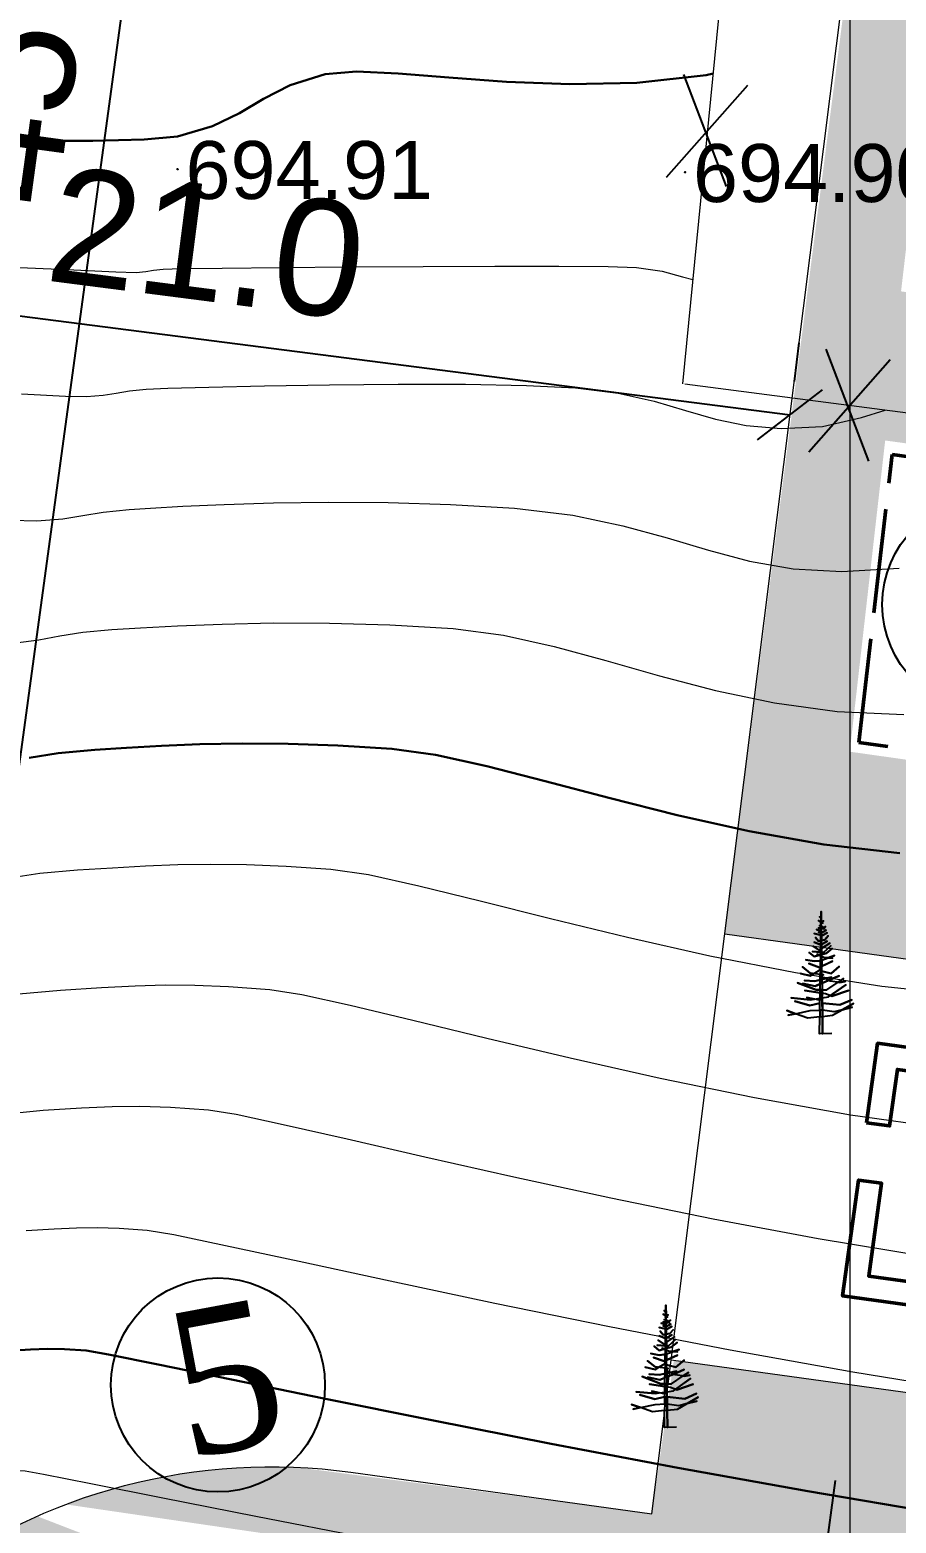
# Model space of a CAD drawing. Header units: feet. Extents: x 3381 to 683784, y 675186 to 4376258.
# Drawn here: x 683345.96 to 683360.91, y 4375801.12 to 4375826.88 of the extents above; entities that cross this region are included whole.
import ezdxf

# ---------------------------------------------------------------- set-up
doc = ezdxf.new("R2010")
doc.units = ezdxf.units.FT
doc.header["$MEASUREMENT"] = 0
doc.header["$PDMODE"] = 34
doc.header["$PDSIZE"] = 0.01
doc.linetypes.add('ACAD_ISO02W100', pattern=[15, 12, -3])
doc.linetypes.add('DUZ', pattern=[0])
doc.layers.get('0').update_dxf_attribs({"linetype": 'CONTINUOUS'})
doc.layers.get('Defpoints').update_dxf_attribs({"linetype": 'CONTINUOUS'})
for name, color, linetype in [('0_Point_Height', 2, 'CONTINUOUS'), ('0_Point_Point', 7, 'CONTINUOUS'), ('Aqaclar', 3, 'CONTINUOUS'), ('Layer8', 7, 'CONTINUOUS')]:
    doc.layers.add(name, color=color, linetype=linetype)
for name, color, linetype, lineweight in [('ANA HORIZONTAL', 24, 'CONTINUOUS', 30), ('das tikili', 5, 'CONTINUOUS', 0), ('HORIZANTAL', 24, 'CONTINUOUS', 13), ('km setka', 170, 'CONTINUOUS', 15)]:
    doc.layers.add(name, color=color, linetype=linetype, lineweight=lineweight)
doc.styles.get("Standard").update_dxf_attribs({"font": 'arial.ttf', "height": 2})
doc.styles.add('style5', font='ariall.ttf', dxfattribs={"height": 400})
doc.dimstyles.new('ISO-25', dxfattribs={"dimtxt": 2, "dimasz": 1, "dimexe": 1.25, "dimexo": 0.625, "dimtad": 1, "dimtxsty": 'Standard', "dimblk": 'OBLIQUE', "dimcen": 2.5, "dimadec": 0, "dimazin": 0, "dimtfac": 1, "dimtmove": 0, "dimatfit": 3, "dimldrblk": 'OBLIQUE', "dimfxl": 1, "dimarcsym": 0})

# ---------------------------------------------------------------- blocks, each defined once
blk = doc.blocks.new('_Oblique')
at = {"color": 0, "linetype": 'ByBlock', "lineweight": -2}
blk.add_line((-0.5, -0.5), (0.5, 0.5), dxfattribs=at)
blk = doc.blocks.new('*D133')
at = {"color": 0, "lineweight": -2, "transparency": 16777216}
for p, q in [((683383.27, 4375839.039), (683389.245, 4375836.679)), ((683356.082, 4375756.138), (683388.082, 4375837.138)), ((683351.27, 4375758.039), (683357.245, 4375755.679))]:
    blk.add_line(p, q, dxfattribs=at)
at = {"layer": 'Defpoints', "color": 0, "lineweight": 30, "transparency": 16777216}
for p in [(683382.689, 4375839.269), (683388.082, 4375837.138), (683350.689, 4375758.269)]:
    blk.add_point(p, dxfattribs=at)
at = {"color": 0, "lineweight": -2, "transparency": 16777216}
for p, rotation in [((683388.082, 4375837.138), 68.44292071496228), ((683356.082, 4375756.138), 248.4429207149623)]:
    blk.add_blockref('_Oblique', p, dxfattribs=dict(at, rotation=rotation))
at = {"color": 0, "lineweight": 18, "transparency": 16777216, "insert": (683370.383, 4375797.31), "char_height": 2, "attachment_point": 5, "rotation": 68.4429}
blk.add_mtext('87,09', dxfattribs=at)
blk = doc.blocks.new('*D108')
at = {"color": 0, "lineweight": -2, "transparency": 16777216}
for p, q in [((683359.855, 4375801.856), (683356.112, 4375773.867)), ((683363.793, 4375801.329), (683360.05, 4375773.34)), ((683356.278, 4375775.106), (683360.216, 4375774.579))]:
    blk.add_line(p, q, dxfattribs=at)
at = {"layer": 'Defpoints', "color": 0, "lineweight": 30, "transparency": 16777216}
for p in [(683359.938, 4375802.476), (683363.876, 4375801.949), (683360.216, 4375774.579)]:
    blk.add_point(p, dxfattribs=at)
at = {"color": 0, "lineweight": -2, "transparency": 16777216}
for p, rotation in [((683356.278, 4375775.106), 172.3837789304627), ((683360.216, 4375774.579), 352.3837789304627)]:
    blk.add_blockref('_Oblique', p, dxfattribs=dict(at, rotation=rotation))
at = {"color": 0, "lineweight": 18, "transparency": 16777216, "insert": (683358.465, 4375776.474), "char_height": 2, "attachment_point": 5, "rotation": 352.3838}
blk.add_mtext('{\\fArial|b0|i0|c238|p34;4.0}', dxfattribs=at)
blk = doc.blocks.new('*D116')
at = {"color": 0, "lineweight": -2, "transparency": 16777216}
for p, q in [((683349.634, 4375847.346), (683351.527, 4375847.087)), ((683350.288, 4375847.257), (683344.193, 4375802.621)), ((683343.539, 4375802.711), (683345.431, 4375802.452))]:
    blk.add_line(p, q, dxfattribs=at)
at = {"layer": 'Defpoints', "color": 0, "lineweight": 30, "transparency": 16777216}
for p in [(683349.015, 4375847.43, 374.953), (683342.919, 4375802.795), (683344.193, 4375802.621)]:
    blk.add_point(p, dxfattribs=at)
at = {"color": 0, "lineweight": -2, "transparency": 16777216}
for p, rotation in [((683350.288, 4375847.257), 82.22386250905055), ((683344.193, 4375802.621), 262.2238625090505)]:
    blk.add_blockref('_Oblique', p, dxfattribs=dict(at, rotation=rotation))
at = {"color": 0, "lineweight": 18, "transparency": 16777216, "insert": (683345.808, 4375826.616), "char_height": 2, "attachment_point": 5, "rotation": 82.2239}
blk.add_mtext('{\\fArial|b0|i0|c238|p34;45.0}', dxfattribs=at)
blk = doc.blocks.new('*D121')
at = {"color": 0, "lineweight": -2, "transparency": 16777216}
for p, q in [((683364.046, 4375804.022), (683359.819, 4375773.396)), ((683368.467, 4375803.411), (683364.24, 4375772.786)), ((683359.99, 4375774.635), (683364.411, 4375774.024))]:
    blk.add_line(p, q, dxfattribs=at)
at = {"layer": 'Defpoints', "color": 0, "lineweight": 30, "transparency": 16777216}
for p in [(683364.132, 4375804.641, 243.171), (683368.553, 4375804.031, 243.171), (683364.411, 4375774.024)]:
    blk.add_point(p, dxfattribs=at)
at = {"color": 0, "lineweight": -2, "transparency": 16777216}
for p, rotation in [((683359.99, 4375774.635), 172.1407467968113), ((683364.411, 4375774.024), 352.1407467968113)]:
    blk.add_blockref('_Oblique', p, dxfattribs=dict(at, rotation=rotation))
at = {"color": 0, "lineweight": 18, "transparency": 16777216, "insert": (683362.425, 4375775.96), "char_height": 2, "attachment_point": 5, "rotation": 352.1407}
blk.add_mtext('{\\fArial|b0|i0|c238|p34;4.50}', dxfattribs=at)
blk = doc.blocks.new('*D94')
at = {"color": 0, "lineweight": -2, "transparency": 16777216}
blk.add_arc((683359.508, 4375781.137), 7.21, 68.4429, 172.4341, dxfattribs=at)
at = {"layer": 'Defpoints', "color": 0, "lineweight": 30, "transparency": 16777216}
for p in [(683382.429, 4375839.155), (683262.889, 4375793.97), (683354.17, 4375785.983), (683359.543, 4375781.132), (683350.571, 4375758.514)]:
    blk.add_point(p, dxfattribs=at)
at = {"color": 0, "lineweight": -2, "transparency": 16777216}
for p, rotation in [((683362.157, 4375787.843), 338.4429207148453), ((683352.361, 4375782.086), 262.4341392844076)]:
    blk.add_blockref('_Oblique', p, dxfattribs=dict(at, rotation=rotation))
at = {"color": 0, "lineweight": 18, "transparency": 16777216, "insert": (683355.022, 4375788.773), "char_height": 2, "attachment_point": 5, "rotation": 30.4385}
blk.add_mtext('104°', dxfattribs=at)
blk = doc.blocks.new('*D81')
at = {"color": 0, "lineweight": -2, "transparency": 16777216}
for p, q in [((683338.615, 4375823.455), (683338.701, 4375824.118)), ((683338.541, 4375822.878), (683359.078, 4375820.237)), ((683359.152, 4375820.813), (683359.237, 4375821.476))]:
    blk.add_line(p, q, dxfattribs=at)
at = {"layer": 'Defpoints', "color": 0, "lineweight": 30, "transparency": 16777216}
for p in [(683338.536, 4375822.835), (683359.078, 4375820.237), (683359.072, 4375820.194)]:
    blk.add_point(p, dxfattribs=at)
at = {"color": 0, "lineweight": -2, "transparency": 16777216}
for p, rotation in [((683338.541, 4375822.878), 172.6706720708803), ((683359.078, 4375820.237), 352.6706720708803)]:
    blk.add_blockref('_Oblique', p, dxfattribs=dict(at, rotation=rotation))
at = {"color": 0, "lineweight": 20, "transparency": 16777216, "insert": (683349.019, 4375823.19), "char_height": 2, "attachment_point": 5, "rotation": 352.6707}
blk.add_mtext('{\\fArial|b0|i0|c238|p34;21.0}', dxfattribs=at)

msp = doc.modelspace()

# ---------------------------------------------------------------- hatches: boundary and pattern name
at = {"lineweight": 25}
h = msp.add_hatch(dxfattribs=at)
h.set_pattern_fill('GRASS', color=3)
h.set_pattern_definition([(90, (2464.0595, 925.1667), (-0.707106781, 0.707106781), [0.1875, -1.226713563]), (45, (2464.0595, 925.1667), (-0.70710678119, 0.70710678119), [0.1875, -0.8125]), (135, (2464.0595, 925.1667), (-0.70710678119, -0.70710678119), [0.1875, -0.8125])])
edge = h.paths.add_edge_path(flags=16)
edge.add_arc((683277.03, 4375801.661), 3.56, 0, 360)
edge = h.paths.add_edge_path()
edge.add_line((683279.822, 4375803.87), (683284.359, 4375803.262))
edge.add_line((683284.359, 4375803.262), (683284.746, 4375806.151))
edge.add_line((683284.746, 4375806.151), (683277.42, 4375807.14))
edge.add_line((683277.42, 4375807.14), (683279.561, 4375822.997))
edge.add_line((683279.561, 4375822.997), (683287.934, 4375821.866))
edge.add_line((683287.934, 4375821.866), (683288.661, 4375827.249))
edge.add_line((683288.661, 4375827.249), (683284.009, 4375827.92))
edge.add_line((683284.009, 4375827.92), (683284.823, 4375833.562))
edge.add_line((683284.823, 4375833.562), (683292.945, 4375832.408))
edge.add_line((683292.945, 4375832.408), (683296.691, 4375859.524))
edge.add_line((683296.691, 4375859.524), (683296.784, 4375860.213))
edge.add_line((683296.784, 4375860.213), (683296.514, 4375859.72))
edge.add_line((683296.514, 4375859.72), (683258.976, 4375786.391))
edge.add_line((683258.976, 4375786.391), (683350.571, 4375758.514))
edge.add_line((683350.571, 4375758.514), (683382.429, 4375839.155))
edge.add_line((683382.429, 4375839.155), (683375.318, 4375841.876))
edge.add_line((683375.318, 4375841.876), (683373.564, 4375837.292))
edge.add_line((683373.564, 4375837.292), (683365.2, 4375840.225))
edge.add_arc((683524.629, 4375775.341), 172.127, 157.85455, 159.31778)
edge.add_line((683363.595, 4375836.133), (683376.96, 4375834.336))
edge.add_line((683376.96, 4375834.336), (683376.218, 4375829.089))
edge.add_line((683376.218, 4375829.089), (683362.889, 4375830.896))
edge.add_arc((683363.189, 4375827.755), 3.155, 95.4615, 167.5925)
edge.add_line((683360.108, 4375828.433), (683360.108, 4375827.477))
edge.add_line((683360.108, 4375827.477), (683361.774, 4375827.871))
edge.add_line((683361.774, 4375827.871), (683367.366, 4375826.892))
edge.add_line((683367.366, 4375826.892), (683365.416, 4375813.709))
edge.add_line((683365.416, 4375813.709), (683365.197, 4375813.709))
edge.add_line((683365.197, 4375813.709), (683360.108, 4375814.426))
edge.add_line((683360.108, 4375814.426), (683360.719, 4375819.794))
edge.add_line((683360.719, 4375819.794), (683365.822, 4375819.095))
edge.add_line((683365.822, 4375819.095), (683366.173, 4375821.656))
edge.add_line((683366.173, 4375821.656), (683360.993, 4375822.366))
edge.add_line((683360.993, 4375822.366), (683361.589, 4375827.455))
edge.add_line((683361.589, 4375827.455), (683360.008, 4375827.246))
edge.add_line((683360.008, 4375827.246), (683357.952, 4375811.279))
edge.add_line((683357.952, 4375811.279), (683366.688, 4375810.071))
edge.add_line((683366.688, 4375810.071), (683365.857, 4375802.715))
edge.add_line((683365.857, 4375802.715), (683357.074, 4375803.93))
edge.add_line((683357.074, 4375803.93), (683356.695, 4375801.28))
edge.add_line((683356.695, 4375801.28), (683350.568, 4375802.083))
edge.add_arc((683350.131, 4375792.093), 10, 87.4993, 110.7786)
edge.add_line((683346.584, 4375801.442), (683356.333, 4375800.016))
edge.add_line((683356.333, 4375800.016), (683355.706, 4375796.522))
edge.add_line((683355.706, 4375796.522), (683352.395, 4375797.048))
edge.add_line((683352.395, 4375797.048), (683352.789, 4375800.122))
edge.add_line((683352.789, 4375800.122), (683350.258, 4375800.457))
edge.add_line((683350.258, 4375800.457), (683349.853, 4375797.395))
edge.add_line((683349.853, 4375797.395), (683346.529, 4375797.835))
edge.add_line((683346.529, 4375797.835), (683346.881, 4375800.932))
edge.add_line((683346.881, 4375800.932), (683346.087, 4375801.239))
edge.add_arc((683350.3, 4375791.88), 10.263, 114.2395, 179.0096)
edge.add_line((683340.039, 4375792.058), (683339.689, 4375789.422))
edge.add_line((683339.689, 4375789.422), (683336.703, 4375789.749))
edge.add_line((683336.703, 4375789.749), (683335.822, 4375784.886))
edge.add_line((683335.822, 4375784.886), (683327.113, 4375786.099))
edge.add_line((683327.113, 4375786.099), (683327.8, 4375791))
edge.add_line((683327.8, 4375791), (683320.874, 4375791.919))
edge.add_line((683320.874, 4375791.919), (683321.309, 4375795.193))
edge.add_arc((683318.335, 4375795.588), 3, 352.4412, 442.1402)
edge.add_line((683318.745, 4375798.559), (683306.859, 4375800.2))
edge.add_line((683306.859, 4375800.2), (683305.588, 4375790.783))
edge.add_line((683305.588, 4375790.783), (683298.285, 4375791.761))
edge.add_line((683298.285, 4375791.761), (683299.539, 4375801.211))
edge.add_line((683299.539, 4375801.211), (683296.523, 4375801.633))
edge.add_line((683296.523, 4375801.633), (683295.262, 4375792.128))
edge.add_line((683295.262, 4375792.128), (683293.832, 4375792.402))
edge.add_line((683293.832, 4375792.402), (683283.111, 4375793.946))
edge.add_line((683283.111, 4375793.946), (683284.16, 4375801.775))
edge.add_line((683284.16, 4375801.775), (683280.54, 4375802.26))
edge.add_arc((683277.03, 4375801.661), 3.56, 9.688, 38.3434)

# ---------------------------------------------------------------- linework, layer by layer
at = {"color": 1, "lineweight": 25}
for p, q in [((683356.948, 4375824.336), (683358.351, 4375825.925)), ((683357.24, 4375826.105, 697.5), (683357.977, 4375824.173)), ((683359.696, 4375821.37, 697.5), (683360.432, 4375819.437)), ((683359.404, 4375819.6), (683360.807, 4375821.189))]:
    msp.add_line(p, q, dxfattribs=at)
at = {"color": 7, "lineweight": 18}
for points in [[(683356.695, 4375801.28), (683360.108, 4375828.433, -0.312203), (683362.659, 4375830.841), (683362.889, 4375830.896)], [(683320.874, 4375791.919), (683339.689, 4375789.422), (683340.218, 4375793.408, -0.415845), (683351.502, 4375801.999), (683356.695, 4375801.28)]]:
    msp.add_lwpolyline(points, format="xyb", dxfattribs=at)
at = {"color": 7, "linetype": 'ACAD_ISO02W100', "lineweight": 50, "ltscale": 0.15, "elevation": 243.171}
msp.add_lwpolyline([(683360.267, 4375814.585), (683360.842, 4375819.553), (683365.797, 4375818.876), (683365.222, 4375813.908), (683360.267, 4375814.585)], dxfattribs=at)
at = {"color": 7, "lineweight": 18, "elevation": 243.171}
msp.add_lwpolyline([(683357.029, 4375803.937), (683365.857, 4375802.715), (683366.688, 4375810.071), (683357.952, 4375811.279)], dxfattribs=at)
at = {"color": 7, "lineweight": 50, "elevation": 243.171, "flags": 128}
msp.add_lwpolyline([(683360.398, 4375808.026), (683360.794, 4375807.971), (683360.929, 4375808.947), (683364.49, 4375808.455), (683363.996, 4375804.889), (683360.435, 4375805.381), (683360.657, 4375806.981), (683360.261, 4375807.036), (683359.984, 4375805.04), (683364.343, 4375804.437), (683364.946, 4375808.795), (683360.588, 4375809.398), (683360.398, 4375808.026)], dxfattribs=at)
at = {"color": 7, "linetype": 'DUZ', "lineweight": 25}
for centre in [(683362.515, 4375816.965, -1131.832), (683349.208, 4375803.503, 2350.8)]:
    msp.add_circle(centre, 1.846, dxfattribs=at)
at = {"linetype": 'Continuous'}
msp.add_open_spline([(683310.661, 4375992.239), (683312.482, 4375988.769), (683318.788, 4375976.751), (683328.685, 4375958.769), (683342.68, 4375939.505), (683353.451, 4375919.307), (683364.414, 4375901.421), (683373.542, 4375884.018), (683386.957, 4375865.497), (683403.556, 4375851.208), (683415.091, 4375836.371), (683423.022, 4375825.888), (683434.34, 4375813.97), (683442.589, 4375803.278), (683447.033, 4375797.518)], degree=3, knots=[0, 0, 0, 0, 11.75951, 40.72321, 61.46233, 83.054979, 109.290717, 124.392744, 141.962718, 177.533008, 189.558821, 198.276488, 216.955448, 238.768866, 238.768866, 238.768866, 238.768866], dxfattribs=at)
at = {"layer": '0_Point_Point'}
for p in [(683348.511, 4375824.473, 694.915), (683357.267, 4375824.421, 694.896)]:
    msp.add_point(p, dxfattribs=at)
at = {"layer": 'ANA HORIZONTAL', "color": 32, "lineweight": 30}
for points, elevation in [([(683345.938, 4375824.965), (683347.049, 4375824.96), (683347.936, 4375824.983), (683348.512, 4375825.039), (683349.116, 4375825.214), (683349.578, 4375825.441), (683349.992, 4375825.688), (683350.454, 4375825.922), (683351.058, 4375826.11), (683351.599, 4375826.157), (683352.319, 4375826.126), (683353.192, 4375826.055), (683354.188, 4375825.98), (683355.279, 4375825.938), (683356.436, 4375825.965), (683357.632, 4375826.097), (683357.749, 4375826.124)], 695), ([(683345.95, 4375814.322), (683346.45, 4375814.4), (683347.082, 4375814.46), (683347.629, 4375814.494), (683348.233, 4375814.527), (683348.896, 4375814.553), (683349.623, 4375814.566), (683350.416, 4375814.561), (683351.277, 4375814.533), (683352.21, 4375814.476), (683352.962, 4375814.37), (683353.848, 4375814.176), (683354.85, 4375813.92), (683355.95, 4375813.63), (683357.131, 4375813.333), (683358.373, 4375813.056), (683359.659, 4375812.827), (683360.971, 4375812.674)], 692.5), ([(683345.602, 4375804.094), (683345.976, 4375804.117), (683346.268, 4375804.127), (683346.561, 4375804.122), (683346.934, 4375804.098), (683347.319, 4375804.03), (683348.177, 4375803.856), (683349.439, 4375803.597), (683351.035, 4375803.269), (683352.897, 4375802.894), (683354.956, 4375802.49), (683357.141, 4375802.075), (683359.386, 4375801.668), (683361.619, 4375801.289)], 690)]:
    msp.add_lwpolyline(points, dxfattribs=dict(at, elevation=elevation))
at = {"layer": 'Aqaclar', "color": 3}
for points in [[(683359.799, 4375809.567), (683359.587, 4375809.56), (683359.591, 4375809.854), (683359.383, 4375809.831), (683359.173, 4375809.906), (683359.023, 4375809.96), (683359.173, 4375809.906), (683359.048, 4375809.879), (683359.173, 4375809.906), (683359.427, 4375809.96), (683359.592, 4375809.967), (683359.591, 4375809.854), (683359.636, 4375809.859), (683359.64, 4375809.562), (683359.636, 4375809.859), (683359.812, 4375809.879), (683359.979, 4375809.973), (683360.147, 4375810.017), (683359.979, 4375809.973), (683360.172, 4375810.082), (683359.979, 4375809.973), (683359.838, 4375809.936), (683359.635, 4375809.966), (683359.636, 4375809.859), (683359.635, 4375809.966), (683359.616, 4375809.968), (683359.592, 4375809.967), (683359.594, 4375810.09), (683359.591, 4375810.09), (683359.421, 4375810.049), (683359.162, 4375810.122), (683359.421, 4375810.049), (683359.591, 4375810.09), (683359.594, 4375810.09), (683359.594, 4375810.136), (683359.585, 4375810.138), (683359.37, 4375810.187), (683359.5, 4375810.158), (683359.427, 4375810.146), (683359.099, 4375810.179), (683359.427, 4375810.146), (683359.5, 4375810.158), (683359.595, 4375810.172), (683359.594, 4375810.136), (683359.595, 4375810.172), (683359.632, 4375810.178), (683359.635, 4375809.966), (683359.633, 4375810.09), (683359.635, 4375810.09), (683359.939, 4375810.057), (683360.141, 4375810.146), (683359.939, 4375810.057), (683359.633, 4375810.09), (683359.632, 4375810.178), (683359.743, 4375810.195), (683360.04, 4375810.405), (683359.777, 4375810.22), (683359.8, 4375810.211), (683360.084, 4375810.308), (683359.8, 4375810.211), (683359.692, 4375810.252), (683359.631, 4375810.261), (683359.632, 4375810.178), (683359.631, 4375810.261), (683359.596, 4375810.267), (683359.595, 4375810.172), (683359.596, 4375810.267), (683359.332, 4375810.308), (683359.596, 4375810.267), (683359.596, 4375810.316), (683359.528, 4375810.316), (683359.206, 4375810.438), (683359.528, 4375810.316), (683359.596, 4375810.316), (683359.598, 4375810.419), (683359.509, 4375810.381), (683359.301, 4375810.43), (683359.509, 4375810.381), (683359.629, 4375810.432), (683359.63, 4375810.316), (683359.596, 4375810.316), (683359.63, 4375810.316), (683359.631, 4375810.261), (683359.63, 4375810.316), (683359.711, 4375810.316), (683359.91, 4375810.449), (683360.002, 4375810.511), (683359.91, 4375810.449), (683359.932, 4375810.446), (683360.027, 4375810.462), (683359.932, 4375810.446), (683359.774, 4375810.47), (683359.747, 4375810.483), (683359.629, 4375810.432), (683359.747, 4375810.483), (683359.926, 4375810.559), (683359.747, 4375810.483), (683359.686, 4375810.511), (683359.793, 4375810.535), (683359.686, 4375810.511), (683359.616, 4375810.543), (683359.627, 4375810.538), (683359.628, 4375810.498), (683359.686, 4375810.511), (683359.628, 4375810.498), (683359.629, 4375810.432), (683359.628, 4375810.498), (683359.599, 4375810.492), (683359.598, 4375810.419), (683359.599, 4375810.492), (683359.503, 4375810.47), (683359.326, 4375810.478), (683359.503, 4375810.47), (683359.599, 4375810.492), (683359.6, 4375810.583), (683359.654, 4375810.576), (683359.627, 4375810.579), (683359.627, 4375810.538), (683359.627, 4375810.579), (683359.6, 4375810.583), (683359.427, 4375810.608), (683359.294, 4375810.713), (683359.427, 4375810.608), (683359.491, 4375810.599), (683359.427, 4375810.559), (683359.256, 4375810.6), (683359.427, 4375810.559), (683359.491, 4375810.599), (683359.601, 4375810.667), (683359.6, 4375810.583), (683359.627, 4375810.579), (683359.626, 4375810.643), (683359.787, 4375810.6), (683359.926, 4375810.721), (683359.787, 4375810.6), (683359.626, 4375810.643), (683359.625, 4375810.724), (683359.812, 4375810.81), (683359.585, 4375810.705), (683359.402, 4375810.77), (683359.585, 4375810.705), (683359.601, 4375810.713), (683359.601, 4375810.667), (683359.603, 4375810.825), (683359.585, 4375810.818), (683359.496, 4375810.81), (683359.351, 4375810.835), (683359.496, 4375810.81), (683359.585, 4375810.818), (683359.603, 4375810.825), (683359.624, 4375810.832), (683359.625, 4375810.724), (683359.624, 4375810.832), (683359.844, 4375810.908), (683359.738, 4375810.871), (683359.812, 4375810.867), (683359.661, 4375810.875), (683359.547, 4375810.932), (683359.604, 4375810.904), (683359.603, 4375810.825), (683359.624, 4375810.832), (683359.623, 4375810.926), (683359.496, 4375810.891), (683359.408, 4375810.964), (683359.496, 4375810.891), (683359.604, 4375810.921), (683359.604, 4375810.904), (683359.604, 4375810.921), (683359.705, 4375810.948), (683359.806, 4375811.029), (683359.705, 4375810.948), (683359.623, 4375810.926), (683359.622, 4375810.967), (683359.654, 4375810.964), (683359.781, 4375811.078), (683359.654, 4375810.964), (683359.622, 4375810.967), (683359.605, 4375810.969), (683359.604, 4375810.921), (683359.605, 4375810.969), (683359.465, 4375810.98), (683359.605, 4375810.969), (683359.605, 4375810.984), (683359.478, 4375811.07), (683359.605, 4375810.984), (683359.606, 4375811.096), (683359.61, 4375811.094), (683359.496, 4375811.142), (683359.61, 4375811.094), (683359.718, 4375811.159), (683359.62, 4375811.1), (683359.622, 4375810.967), (683359.621, 4375811.034), (683359.762, 4375811.126), (683359.621, 4375811.034), (683359.62, 4375811.17), (683359.68, 4375811.183), (683359.737, 4375811.248), (683359.68, 4375811.183), (683359.62, 4375811.17), (683359.607, 4375811.167), (683359.606, 4375811.096), (683359.607, 4375811.167), (683359.566, 4375811.159), (683359.515, 4375811.223), (683359.566, 4375811.159), (683359.607, 4375811.167), (683359.608, 4375811.261), (683359.496, 4375811.288), (683359.629, 4375811.256), (683359.718, 4375811.304), (683359.629, 4375811.256), (683359.618, 4375811.258), (683359.62, 4375811.17), (683359.618, 4375811.258), (683359.618, 4375811.303), (683359.699, 4375811.345), (683359.618, 4375811.303), (683359.617, 4375811.375), (683359.648, 4375811.369), (683359.617, 4375811.375), (683359.566, 4375811.385), (683359.61, 4375811.377), (683359.608, 4375811.261), (683359.609, 4375811.305), (683359.566, 4375811.312), (683359.609, 4375811.305), (683359.609, 4375811.335), (683359.534, 4375811.361), (683359.609, 4375811.335), (683359.61, 4375811.377), (683359.61, 4375811.416), (683359.585, 4375811.426), (683359.616, 4375811.414), (683359.648, 4375811.402), (683359.673, 4375811.369), (683359.66, 4375811.386), (683359.692, 4375811.41), (683359.648, 4375811.377), (683359.66, 4375811.386), (683359.648, 4375811.402), (683359.616, 4375811.414), (683359.617, 4375811.375), (683359.617, 4375811.414), (683359.616, 4375811.476), (683359.654, 4375811.507), (683359.621, 4375811.48), (683359.642, 4375811.466), (683359.621, 4375811.48), (683359.611, 4375811.486), (683359.566, 4375811.515), (683359.611, 4375811.486), (683359.612, 4375811.546), (683359.585, 4375811.58), (683359.612, 4375811.546), (683359.613, 4375811.668), (683359.616, 4375811.483), (683359.616, 4375811.476), (683359.616, 4375811.483), (683359.611, 4375811.486), (683359.611, 4375811.472), (683359.616, 4375811.476), (683359.604, 4375811.466), (683359.611, 4375811.472), (683359.61, 4375811.416)], [(683357.121, 4375802.775), (683356.909, 4375802.768), (683356.913, 4375803.062), (683356.705, 4375803.039), (683356.496, 4375803.114), (683356.345, 4375803.168), (683356.496, 4375803.114), (683356.371, 4375803.087), (683356.496, 4375803.114), (683356.75, 4375803.168), (683356.915, 4375803.175), (683356.913, 4375803.062), (683356.958, 4375803.067), (683356.962, 4375802.77), (683356.958, 4375803.067), (683357.135, 4375803.087), (683357.301, 4375803.181), (683357.47, 4375803.225), (683357.301, 4375803.181), (683357.495, 4375803.29), (683357.301, 4375803.181), (683357.16, 4375803.144), (683356.957, 4375803.174), (683356.958, 4375803.067), (683356.957, 4375803.174), (683356.939, 4375803.176), (683356.915, 4375803.175), (683356.916, 4375803.298), (683356.914, 4375803.298), (683356.743, 4375803.257), (683356.484, 4375803.33), (683356.743, 4375803.257), (683356.914, 4375803.298), (683356.916, 4375803.298), (683356.917, 4375803.344), (683356.907, 4375803.347), (683356.693, 4375803.395), (683356.822, 4375803.366), (683356.75, 4375803.355), (683356.421, 4375803.387), (683356.75, 4375803.355), (683356.822, 4375803.366), (683356.917, 4375803.38), (683356.917, 4375803.344), (683356.917, 4375803.38), (683356.954, 4375803.386), (683356.957, 4375803.174), (683356.956, 4375803.298), (683356.958, 4375803.298), (683357.261, 4375803.266), (683357.463, 4375803.355), (683357.261, 4375803.266), (683356.956, 4375803.298), (683356.954, 4375803.386), (683357.065, 4375803.403), (683357.362, 4375803.614), (683357.1, 4375803.428), (683357.122, 4375803.419), (683357.406, 4375803.517), (683357.122, 4375803.419), (683357.015, 4375803.46), (683356.953, 4375803.47), (683356.954, 4375803.386), (683356.953, 4375803.47), (683356.918, 4375803.475), (683356.917, 4375803.38), (683356.918, 4375803.475), (683356.655, 4375803.517), (683356.918, 4375803.475), (683356.919, 4375803.525), (683356.851, 4375803.525), (683356.528, 4375803.646), (683356.851, 4375803.525), (683356.919, 4375803.525), (683356.92, 4375803.627), (683356.832, 4375803.589), (683356.623, 4375803.638), (683356.832, 4375803.589), (683356.951, 4375803.641), (683356.953, 4375803.525), (683356.919, 4375803.525), (683356.953, 4375803.525), (683356.953, 4375803.47), (683356.953, 4375803.525), (683357.034, 4375803.525), (683357.233, 4375803.658), (683357.324, 4375803.719), (683357.233, 4375803.658), (683357.255, 4375803.654), (683357.35, 4375803.67), (683357.255, 4375803.654), (683357.097, 4375803.679), (683357.07, 4375803.691), (683356.951, 4375803.641), (683357.07, 4375803.691), (683357.249, 4375803.768), (683357.07, 4375803.691), (683357.008, 4375803.719), (683357.116, 4375803.743), (683357.008, 4375803.719), (683356.939, 4375803.751), (683356.95, 4375803.746), (683356.95, 4375803.706), (683357.008, 4375803.719), (683356.95, 4375803.706), (683356.951, 4375803.641), (683356.95, 4375803.706), (683356.921, 4375803.7), (683356.92, 4375803.627), (683356.921, 4375803.7), (683356.825, 4375803.679), (683356.648, 4375803.687), (683356.825, 4375803.679), (683356.921, 4375803.7), (683356.922, 4375803.792), (683356.977, 4375803.784), (683356.95, 4375803.788), (683356.95, 4375803.746), (683356.95, 4375803.788), (683356.922, 4375803.792), (683356.75, 4375803.816), (683356.617, 4375803.921), (683356.75, 4375803.816), (683356.813, 4375803.807), (683356.75, 4375803.768), (683356.579, 4375803.808), (683356.75, 4375803.768), (683356.813, 4375803.807), (683356.923, 4375803.875), (683356.922, 4375803.792), (683356.949, 4375803.788), (683356.949, 4375803.851), (683357.11, 4375803.808), (683357.249, 4375803.93), (683357.11, 4375803.808), (683356.949, 4375803.851), (683356.948, 4375803.932), (683357.135, 4375804.019), (683356.907, 4375803.913), (683356.724, 4375803.978), (683356.907, 4375803.913), (683356.924, 4375803.921), (683356.923, 4375803.875), (683356.925, 4375804.033), (683356.907, 4375804.027), (683356.819, 4375804.019), (683356.674, 4375804.043), (683356.819, 4375804.019), (683356.907, 4375804.027), (683356.925, 4375804.033), (683356.946, 4375804.04), (683356.948, 4375803.932), (683356.946, 4375804.04), (683357.166, 4375804.116), (683357.06, 4375804.079), (683357.135, 4375804.075), (683356.983, 4375804.083), (683356.87, 4375804.14), (683356.926, 4375804.112), (683356.925, 4375804.033), (683356.946, 4375804.04), (683356.945, 4375804.134), (683356.819, 4375804.1), (683356.731, 4375804.173), (683356.819, 4375804.1), (683356.927, 4375804.129), (683356.926, 4375804.112), (683356.927, 4375804.129), (683357.027, 4375804.156), (683357.129, 4375804.237), (683357.027, 4375804.156), (683356.945, 4375804.134), (683356.945, 4375804.175), (683356.977, 4375804.173), (683357.103, 4375804.286), (683356.977, 4375804.173), (683356.945, 4375804.175), (683356.927, 4375804.177), (683356.927, 4375804.129), (683356.927, 4375804.177), (683356.787, 4375804.189), (683356.927, 4375804.177), (683356.927, 4375804.192), (683356.8, 4375804.278), (683356.927, 4375804.192), (683356.929, 4375804.304), (683356.933, 4375804.302), (683356.819, 4375804.351), (683356.933, 4375804.302), (683357.04, 4375804.367), (683356.943, 4375804.308), (683356.945, 4375804.175), (683356.944, 4375804.242), (683357.084, 4375804.335), (683356.944, 4375804.242), (683356.942, 4375804.378), (683357.002, 4375804.391), (683357.059, 4375804.456), (683357.002, 4375804.391), (683356.942, 4375804.378), (683356.93, 4375804.376), (683356.929, 4375804.304), (683356.93, 4375804.376), (683356.888, 4375804.367), (683356.838, 4375804.432), (683356.888, 4375804.367), (683356.93, 4375804.376), (683356.931, 4375804.469), (683356.819, 4375804.496), (683356.952, 4375804.464), (683357.04, 4375804.513), (683356.952, 4375804.464), (683356.941, 4375804.467), (683356.942, 4375804.378), (683356.941, 4375804.467), (683356.94, 4375804.511), (683357.021, 4375804.553), (683356.94, 4375804.511), (683356.94, 4375804.584), (683356.971, 4375804.577), (683356.94, 4375804.584), (683356.888, 4375804.594), (683356.932, 4375804.585), (683356.931, 4375804.469), (683356.931, 4375804.513), (683356.888, 4375804.521), (683356.931, 4375804.513), (683356.932, 4375804.543), (683356.857, 4375804.569), (683356.932, 4375804.543), (683356.932, 4375804.585), (683356.933, 4375804.624), (683356.907, 4375804.634), (683356.939, 4375804.622), (683356.971, 4375804.61), (683356.996, 4375804.577), (683356.983, 4375804.594), (683357.015, 4375804.618), (683356.971, 4375804.586), (683356.983, 4375804.594), (683356.971, 4375804.61), (683356.939, 4375804.622), (683356.94, 4375804.584), (683356.939, 4375804.622), (683356.938, 4375804.684), (683356.977, 4375804.715), (683356.943, 4375804.688), (683356.964, 4375804.675), (683356.943, 4375804.688), (683356.934, 4375804.694), (683356.888, 4375804.723), (683356.934, 4375804.694), (683356.934, 4375804.754), (683356.907, 4375804.788), (683356.934, 4375804.754), (683356.936, 4375804.877), (683356.938, 4375804.691), (683356.938, 4375804.684), (683356.938, 4375804.691), (683356.934, 4375804.694), (683356.933, 4375804.68), (683356.938, 4375804.684), (683356.926, 4375804.675), (683356.933, 4375804.68), (683356.933, 4375804.624)]]:
    msp.add_lwpolyline(points, dxfattribs=at)
at = {"layer": 'das tikili', "color": 32, "lineweight": 9}
msp.add_line((683358.63, 4375835.131), (683357.225, 4375820.772), dxfattribs=at)
msp.add_lwpolyline([(683375.217, 4375818.433), (683357.265, 4375820.767)], dxfattribs=at)
at = {"layer": 'HORIZANTAL', "color": 32, "linetype": 'Continuous', "lineweight": 13}
for points, elevation in [([(683345.377, 4375822.795), (683346.599, 4375822.742), (683347.447, 4375822.705), (683347.798, 4375822.694), (683347.965, 4375822.71), (683348.098, 4375822.733), (683348.265, 4375822.752), (683348.573, 4375822.759), (683349.283, 4375822.768), (683350.288, 4375822.779), (683351.479, 4375822.789), (683352.749, 4375822.798), (683353.987, 4375822.802), (683355.086, 4375822.801), (683355.937, 4375822.794), (683356.431, 4375822.777), (683356.872, 4375822.713), (683357.224, 4375822.619), (683357.401, 4375822.569)], 694.5), ([(683345.82, 4375820.597), (683346.575, 4375820.56), (683346.939, 4375820.55), (683347.229, 4375820.575), (683347.454, 4375820.611), (683347.679, 4375820.649), (683347.969, 4375820.679), (683348.342, 4375820.695), (683349.053, 4375820.716), (683350.013, 4375820.737), (683351.131, 4375820.756), (683352.317, 4375820.766), (683353.481, 4375820.763), (683354.53, 4375820.744), (683355.376, 4375820.702), (683356.115, 4375820.608), (683356.732, 4375820.47), (683357.275, 4375820.312), (683357.79, 4375820.164), (683358.323, 4375820.05), (683358.923, 4375820), (683359.636, 4375820.038), (683360.31, 4375820.188), (683360.721, 4375820.318)], 694), ([(683345.642, 4375818.418), (683346.08, 4375818.406), (683346.529, 4375818.444), (683346.877, 4375818.501), (683347.225, 4375818.56), (683347.674, 4375818.606), (683348.043, 4375818.629), (683348.599, 4375818.66), (683349.315, 4375818.691), (683350.163, 4375818.717), (683351.116, 4375818.73), (683352.144, 4375818.724), (683353.222, 4375818.691), (683354.321, 4375818.626), (683355.331, 4375818.504), (683356.194, 4375818.324), (683356.958, 4375818.113), (683357.669, 4375817.9), (683358.377, 4375817.714), (683359.13, 4375817.581), (683359.974, 4375817.532), (683360.958, 4375817.593)], 693.5), ([(683345.722, 4375816.301), (683346.118, 4375816.358), (683346.48, 4375816.423), (683346.876, 4375816.485), (683347.378, 4375816.533), (683347.87, 4375816.564), (683348.511, 4375816.598), (683349.28, 4375816.628), (683350.16, 4375816.646), (683351.13, 4375816.644), (683352.172, 4375816.615), (683353.265, 4375816.551), (683354.132, 4375816.436), (683355.007, 4375816.242), (683355.901, 4375815.999), (683356.825, 4375815.735), (683357.791, 4375815.481), (683358.808, 4375815.266), (683359.888, 4375815.119), (683361.042, 4375815.069)], 693), ([(683345.609, 4375812.253), (683346.136, 4375812.328), (683346.786, 4375812.387), (683347.387, 4375812.425), (683347.955, 4375812.456), (683348.513, 4375812.478), (683349.086, 4375812.486), (683349.701, 4375812.478), (683350.383, 4375812.45), (683351.155, 4375812.4), (683351.803, 4375812.305), (683352.673, 4375812.114), (683353.73, 4375811.854), (683354.943, 4375811.55), (683356.276, 4375811.225), (683357.696, 4375810.905), (683359.169, 4375810.616), (683360.662, 4375810.381), (683362.142, 4375810.226)], 692), ([(683345.77, 4375810.248), (683346.49, 4375810.314), (683347.201, 4375810.358), (683347.781, 4375810.389), (683348.296, 4375810.403), (683348.81, 4375810.398), (683349.39, 4375810.373), (683350.1, 4375810.325), (683350.654, 4375810.238), (683351.491, 4375810.054), (683352.569, 4375809.796), (683353.848, 4375809.484), (683355.284, 4375809.143), (683356.836, 4375808.795), (683358.463, 4375808.461), (683360.122, 4375808.165), (683361.771, 4375807.93)], 691.5), ([(683345.617, 4375808.187), (683346.194, 4375808.241), (683346.854, 4375808.282), (683347.38, 4375808.306), (683347.861, 4375808.311), (683348.386, 4375808.293), (683349.044, 4375808.249), (683349.52, 4375808.172), (683350.333, 4375807.998), (683351.436, 4375807.746), (683352.778, 4375807.437), (683354.311, 4375807.091), (683355.986, 4375806.728), (683357.753, 4375806.366), (683359.565, 4375806.027), (683361.372, 4375805.731)], 691), ([(683345.898, 4375806.167), (683346.382, 4375806.198), (683346.768, 4375806.215), (683347.121, 4375806.219), (683347.506, 4375806.206), (683347.989, 4375806.174), (683348.444, 4375806.096), (683349.339, 4375805.91), (683350.606, 4375805.636), (683352.178, 4375805.298), (683353.986, 4375804.916), (683355.965, 4375804.512), (683358.045, 4375804.109), (683360.16, 4375803.728), (683362.242, 4375803.391)], 690.5), ([(683341.839, 4375801.034), (683342.07, 4375801.376), (683342.43, 4375801.66), (683342.993, 4375801.849), (683343.694, 4375801.954), (683344.401, 4375802.002), (683344.982, 4375802.016), (683345.306, 4375802.021), (683345.511, 4375802.033), (683345.674, 4375802.035), (683345.879, 4375802.023), (683346.2, 4375801.963), (683347.016, 4375801.801), (683348.259, 4375801.555), (683349.861, 4375801.24), (683351.752, 4375800.874)], 689.5)]:
    msp.add_lwpolyline(points, dxfattribs=dict(at, elevation=elevation))
at = {"layer": 'km setka', "flags": 128}
msp.add_lwpolyline([(683360.108, 4375964.341), (683360.108, 4375740.489)], dxfattribs=at)

# ---------------------------------------------------------------- texts
at = {"layer": '0_Point_Height', "color": 0}
for s, p in [('694.91', (683348.647, 4375823.959, 694.915)), ('694.90', (683357.403, 4375823.907, 694.896))]:
    msp.add_text(s, height=1, dxfattribs=at).set_placement(p)
at = {"layer": 'Layer8', "color": 0, "lineweight": 18, "insert": (683348.647, 4375802.186, 1377.5), "char_height": 2.5, "width": 81.30669, "attachment_point": 7, "rotation": 10.5557, "style": 'style5'}
msp.add_mtext('{\\fTimes New Roman|b0|i0|c238|p18;5}', dxfattribs=at)

# ---------------------------------------------------------------- dimensions: what is measured, and where the dimension line sits
at = {"color": 7, "lineweight": 18}
for base, p1, p2, angle, text, picture, middle in [((683344.193, 4375802.621), (683349.015, 4375847.43, 374.953), (683342.919, 4375802.795), 262.2239, '{\\fArial|b0|i0|c238|p34;45.0}', '*D116', (683347.439, 4375826.393)), ((683364.411, 4375774.024), (683364.132, 4375804.641, 243.171), (683368.553, 4375804.031, 243.171), 352.1407, '{\\fArial|b0|i0|c238|p34;4.50}', '*D121', (683362.2, 4375774.33)), ((683360.216, 4375774.579), (683359.938, 4375802.476), (683363.876, 4375801.949), 352.3838, '{\\fArial|b0|i0|c238|p34;4.0}', '*D108', (683358.247, 4375774.843))]:
    dim = msp.add_linear_dim(base=base, p1=p1, p2=p2, angle=angle, text=text, dimstyle='ISO-25', dxfattribs=at)
    dim.commit()
    dim.dimension.update_dxf_attribs({"geometry": picture, "text_midpoint": middle, "dimtype": 161})
at = {"color": 3, "lineweight": 18}
dim = msp.add_angular_dim_2l(base=(683354.17, 4375785.983), line1=((683359.543, 4375781.132), (683262.889, 4375793.97)), line2=((683382.429, 4375839.155), (683350.571, 4375758.514)), dimstyle='ISO-25', dxfattribs=at)
dim.commit()
dim.dimension.update_dxf_attribs({"geometry": '*D94', "text_midpoint": (683355.022, 4375788.773)})
at = {"color": 7, "lineweight": 18}
dim = msp.add_aligned_dim(p1=(683350.689, 4375758.269), p2=(683382.689, 4375839.269), distance=-5.799, dimstyle='ISO-25', dxfattribs=at)
dim.commit()
dim.dimension.update_dxf_attribs({"geometry": '*D133', "text_midpoint": (683370.383, 4375797.31)})
at = {"color": 7, "lineweight": 20}
dim = msp.add_aligned_dim(p1=(683338.536, 4375822.835), p2=(683359.072, 4375820.194), distance=0.043, text='{\\fArial|b0|i0|c238|p34;21.0}', dimstyle='ISO-25', dxfattribs=at)
dim.commit()
dim.dimension.update_dxf_attribs({"geometry": '*D81', "text_midpoint": (683349.019, 4375823.19)})

doc.saveas('drawing.dxf')
